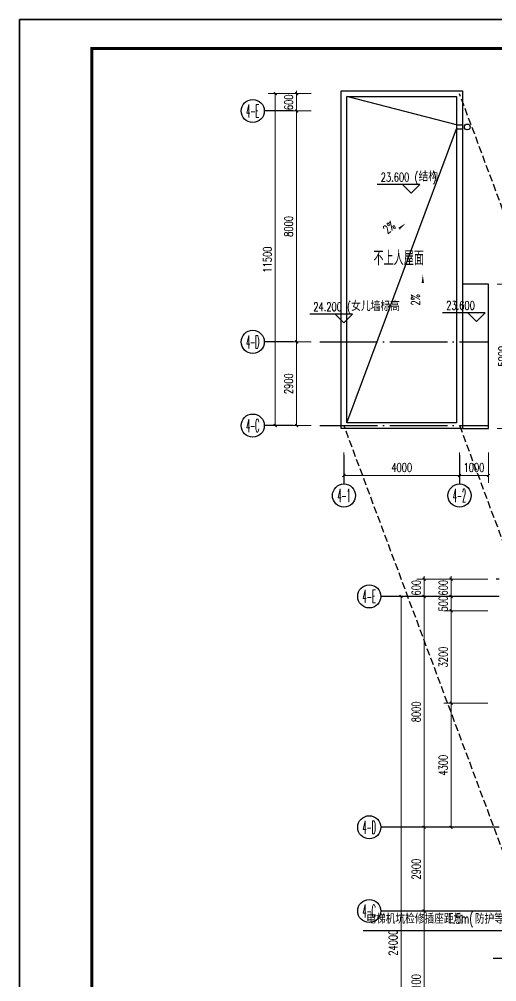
# Model space of a CAD drawing. Extents: x -124594 to 516503, y -3148 to 203159.
# Drawn here: x 339893 to 356425, y 102439 to 135789 of the extents above; entities that cross this region are included whole.
import ezdxf
from ezdxf.enums import TextEntityAlignment as Align

# ---------------------------------------------------------------- set-up
doc = ezdxf.new("R2010")
doc.units = 0
doc.header["$LTSCALE"] = 1000
doc.header["$MEASUREMENT"] = 0
doc.linetypes.add('DASH', pattern=[0.35, 0.25, -0.1])
doc.linetypes.add('DOTE', pattern=[2.42, 2, -0.2, 0.02, -0.2])
for name, color, linetype in [('AXIS', 3, 'Continuous'), ('AXIS_TEXT', 7, 'Continuous'), ('DIM-插座', 3, 'Continuous'), ('DIM_SYMB', 3, 'Continuous'), ('J-ANNO-标高标注', 144, 'Continuous'), ('J-AXIS-轴线', 1, 'DOTE'), ('J-FLOR-屋顶', 140, 'Continuous'), ('PUB_DIM', 3, 'Continuous'), ('PUB_TEXT', 7, 'Continuous'), ('PUB_TITLE', 4, 'Continuous'), ('VPIPE-雨水', 4, 'Continuous'), ('分水线', 4, 'Continuous'), ('打印框线', 7, 'Continuous'), ('标准打印框线2025-06-19-05-44', 7, 'Continuous')]:
    doc.layers.add(name, color=color, linetype=linetype)
doc.layers.add('建筑底图', color=8, linetype='Continuous', lineweight=5)
doc.styles.add('_TCH_AXIS', font='COMPLEX', dxfattribs={"bigfont": 'GBCBIG'})
doc.styles.add('_TCH_DIM', font='SIMPLEX', dxfattribs={"bigfont": 'GBCBIG'})
doc.styles.add('_TCH_DIM_T3', font='SIMPLEX', dxfattribs={"width": 0.705882, "bigfont": 'GBCBIG'})
doc.styles.add('_TEL_DIM', font='SIMPLEX', dxfattribs={"width": 0.8, "height": 3.5, "bigfont": 'HZTXT'})
doc.styles.add('COMPLEX', font='COMPLEX')
doc.styles.add('HZ', font='simplex.shx', dxfattribs={"width": 0.7, "bigfont": 'hztxt.shx'})
doc.dimstyles.new('_TCH_ARCH&&100', dxfattribs={"dimtxt": 297.5, "dimasz": 100, "dimexe": 250, "dimexo": 300, "dimgap": 126.25, "dimtad": 1, "dimdec": 0, "dimzin": 0, "dimdsep": 46, "dimtxsty": '_TCH_DIM_T3', "dimblk": 'ARCHTICK', "dimcen": 0.09, "dimclrt": 7, "dimazin": 2, "dimtfac": 1, "dimtdec": 0, "dimtix": 1, "dimtmove": 2, "dimatfit": 3, "dimfxl": 1, "dimtolj": 1, "dimtzin": 0, "dimarcsym": 0})

# ---------------------------------------------------------------- blocks, each defined once
blk = doc.blocks.new('_AXISO')
blk.add_circle((0, 0), 0.5)
at = {"layer": 'AXIS_TEXT', "style": 'COMPLEX', "width": 1.041667}
blk.add_attdef('A', text='', height=0.56, dxfattribs=at).set_placement((-0.25, -0.28), (0.25, -0.28), align=Align.FIT)
blk = doc.blocks.new('_ArchTick')
at = {"color": 0, "linetype": 'ByBlock', "const_width": 0.4}
blk.add_lwpolyline([(-0.5, -0.5), (0.5, 0.5)], dxfattribs=at)
blk = doc.blocks.new('*D274')
at = {"layer": 'AXIS', "color": 0, "lineweight": -2, "transparency": 16777216}
for p, q in [((356111, 115791), (352861, 115791)), ((353111, 91791), (353111, 115791)), ((356111, 91791), (352861, 91791))]:
    blk.add_line(p, q, dxfattribs=at)
at = {"layer": 'Defpoints', "color": 0, "transparency": 16777216}
for p in [(353111, 115791), (356411, 115791), (356411, 91791)]:
    blk.add_point(p, dxfattribs=at)
at = {"layer": 'AXIS', "color": 0, "lineweight": -2, "transparency": 16777216, "xscale": 100, "yscale": 100, "zscale": 100}
for p, rotation in [((353111, 115791), 90), ((353111, 91791), 270)]:
    blk.add_blockref('_ArchTick', p, dxfattribs=dict(at, rotation=rotation))
at = {"layer": 'AXIS', "color": 7, "transparency": 16777216, "insert": (352836, 103791), "char_height": 297.5, "attachment_point": 5, "rotation": 90, "style": '_TCH_DIM_T3'}
blk.add_mtext('\\A1;24000', dxfattribs=at)
blk = doc.blocks.new('*D277')
at = {"layer": 'AXIS', "color": 0, "lineweight": -2, "transparency": 16777216}
for p, q in [((356111, 104891), (353661, 104891)), ((353911, 99791), (353911, 104891)), ((356111, 99791), (353661, 99791))]:
    blk.add_line(p, q, dxfattribs=at)
at = {"layer": 'Defpoints', "color": 0, "transparency": 16777216}
for p in [(353911, 104891), (356411, 104891), (356411, 99791)]:
    blk.add_point(p, dxfattribs=at)
at = {"layer": 'AXIS', "color": 0, "lineweight": -2, "transparency": 16777216, "xscale": 100, "yscale": 100, "zscale": 100}
for p, rotation in [((353911, 104891), 90), ((353911, 99791), 270)]:
    blk.add_blockref('_ArchTick', p, dxfattribs=dict(at, rotation=rotation))
at = {"layer": 'AXIS', "color": 7, "transparency": 16777216, "insert": (353636, 102341), "char_height": 297.5, "attachment_point": 5, "rotation": 90, "style": '_TCH_DIM_T3'}
blk.add_mtext('\\A1;5100', dxfattribs=at)
blk = doc.blocks.new('*D278')
at = {"layer": 'AXIS', "color": 0, "lineweight": -2, "transparency": 16777216}
for p, q in [((356111, 107791), (353661, 107791)), ((353911, 104891), (353911, 107791)), ((356111, 104891), (353661, 104891))]:
    blk.add_line(p, q, dxfattribs=at)
at = {"layer": 'Defpoints', "color": 0, "transparency": 16777216}
for p in [(353911, 107791), (356411, 107791), (356411, 104891)]:
    blk.add_point(p, dxfattribs=at)
at = {"layer": 'AXIS', "color": 0, "lineweight": -2, "transparency": 16777216, "xscale": 100, "yscale": 100, "zscale": 100}
for p, rotation in [((353911, 107791), 90), ((353911, 104891), 270)]:
    blk.add_blockref('_ArchTick', p, dxfattribs=dict(at, rotation=rotation))
at = {"layer": 'AXIS', "color": 7, "transparency": 16777216, "insert": (353636, 106341), "char_height": 297.5, "attachment_point": 5, "rotation": 90, "style": '_TCH_DIM_T3'}
blk.add_mtext('\\A1;2900', dxfattribs=at)
blk = doc.blocks.new('*D279')
at = {"layer": 'AXIS', "color": 0, "lineweight": -2, "transparency": 16777216}
for p, q in [((356111, 115791), (353661, 115791)), ((353911, 107791), (353911, 115791)), ((356111, 107791), (353661, 107791))]:
    blk.add_line(p, q, dxfattribs=at)
at = {"layer": 'Defpoints', "color": 0, "transparency": 16777216}
for p in [(353911, 115791), (356411, 115791), (356411, 107791)]:
    blk.add_point(p, dxfattribs=at)
at = {"layer": 'AXIS', "color": 0, "lineweight": -2, "transparency": 16777216, "xscale": 100, "yscale": 100, "zscale": 100}
for p, rotation in [((353911, 115791), 90), ((353911, 107791), 270)]:
    blk.add_blockref('_ArchTick', p, dxfattribs=dict(at, rotation=rotation))
at = {"layer": 'AXIS', "color": 7, "transparency": 16777216, "insert": (353636, 111791), "char_height": 297.5, "attachment_point": 5, "rotation": 90, "style": '_TCH_DIM_T3'}
blk.add_mtext('\\A1;8000', dxfattribs=at)
blk = doc.blocks.new('*D280')
at = {"layer": 'AXIS', "color": 0, "lineweight": -2, "transparency": 16777216}
for p, q in [((356111, 116391), (353661, 116391)), ((353911, 116391), (353911, 116491)), ((353911, 115791), (353911, 116391)), ((356111, 115791), (353661, 115791)), ((353911, 115791), (353911, 115691))]:
    blk.add_line(p, q, dxfattribs=at)
at = {"layer": 'Defpoints', "color": 0, "transparency": 16777216}
for p in [(353911, 116391), (356411, 116391), (356411, 115791)]:
    blk.add_point(p, dxfattribs=at)
at = {"layer": 'AXIS', "color": 0, "lineweight": -2, "transparency": 16777216, "xscale": 100, "yscale": 100, "zscale": 100}
for p, rotation in [((353911, 116391), 270), ((353911, 115791), 90)]:
    blk.add_blockref('_ArchTick', p, dxfattribs=dict(at, rotation=rotation))
at = {"layer": 'AXIS', "color": 7, "transparency": 16777216, "insert": (353636, 116091), "char_height": 297.5, "attachment_point": 5, "rotation": 90, "style": '_TCH_DIM_T3'}
blk.add_mtext('\\A1;600', dxfattribs=at)
blk = doc.blocks.new('*D289')
at = {"layer": 'Defpoints', "color": 0, "transparency": 16777216}
for p in [(349497, 124611), (350299, 124611), (350299, 121711)]:
    blk.add_point(p, dxfattribs=at)
at = {"layer": 'PUB_DIM', "color": 0, "lineweight": -2, "transparency": 16777216}
for p, q in [((349999, 124611), (349247, 124611)), ((349497, 121711), (349497, 124611)), ((349999, 121711), (349247, 121711))]:
    blk.add_line(p, q, dxfattribs=at)
at = {"layer": 'PUB_DIM', "color": 0, "lineweight": -2, "transparency": 16777216, "xscale": 100, "yscale": 100, "zscale": 100}
for p, rotation in [((349497, 124611), 90), ((349497, 121711), 270)]:
    blk.add_blockref('_ArchTick', p, dxfattribs=dict(at, rotation=rotation))
at = {"layer": 'PUB_DIM', "color": 7, "transparency": 16777216, "insert": (349222, 123161), "char_height": 297.5, "attachment_point": 5, "rotation": 90, "style": '_TCH_DIM_T3'}
blk.add_mtext('\\A1;2900', dxfattribs=at)
blk = doc.blocks.new('*D290')
at = {"layer": 'Defpoints', "color": 0, "transparency": 16777216}
for p in [(349497, 132611), (350299, 132611), (350299, 124611)]:
    blk.add_point(p, dxfattribs=at)
at = {"layer": 'PUB_DIM', "color": 0, "lineweight": -2, "transparency": 16777216}
for p, q in [((349999, 132611), (349247, 132611)), ((349497, 124611), (349497, 132611)), ((349999, 124611), (349247, 124611))]:
    blk.add_line(p, q, dxfattribs=at)
at = {"layer": 'PUB_DIM', "color": 0, "lineweight": -2, "transparency": 16777216, "xscale": 100, "yscale": 100, "zscale": 100}
for p, rotation in [((349497, 132611), 90), ((349497, 124611), 270)]:
    blk.add_blockref('_ArchTick', p, dxfattribs=dict(at, rotation=rotation))
at = {"layer": 'PUB_DIM', "color": 7, "transparency": 16777216, "insert": (349222, 128611), "char_height": 297.5, "attachment_point": 5, "rotation": 90, "style": '_TCH_DIM_T3'}
blk.add_mtext('\\A1;8000', dxfattribs=at)
blk = doc.blocks.new('*D291')
at = {"layer": 'Defpoints', "color": 0, "transparency": 16777216}
for p in [(349497, 133211), (350299, 133211), (350299, 132611)]:
    blk.add_point(p, dxfattribs=at)
at = {"layer": 'PUB_DIM', "color": 0, "lineweight": -2, "transparency": 16777216}
for p, q in [((349999, 133211), (349247, 133211)), ((349497, 133211), (349497, 133311)), ((349497, 132611), (349497, 133211)), ((349999, 132611), (349247, 132611)), ((349497, 132611), (349497, 132511))]:
    blk.add_line(p, q, dxfattribs=at)
at = {"layer": 'PUB_DIM', "color": 0, "lineweight": -2, "transparency": 16777216, "xscale": 100, "yscale": 100, "zscale": 100}
for p, rotation in [((349497, 133211), 270), ((349497, 132611), 90)]:
    blk.add_blockref('_ArchTick', p, dxfattribs=dict(at, rotation=rotation))
at = {"layer": 'PUB_DIM', "color": 7, "transparency": 16777216, "insert": (349222, 132911), "char_height": 297.5, "attachment_point": 5, "rotation": 90, "style": '_TCH_DIM_T3'}
blk.add_mtext('\\A1;600', dxfattribs=at)
blk = doc.blocks.new('*D292')
at = {"layer": 'Defpoints', "color": 0, "transparency": 16777216}
for p in [(348758, 133211), (350299, 133211), (350299, 121711)]:
    blk.add_point(p, dxfattribs=at)
at = {"layer": 'PUB_DIM', "color": 0, "lineweight": -2, "transparency": 16777216}
for p, q in [((349999, 133211), (348508, 133211)), ((348758, 121711), (348758, 133211)), ((349999, 121711), (348508, 121711))]:
    blk.add_line(p, q, dxfattribs=at)
at = {"layer": 'PUB_DIM', "color": 0, "lineweight": -2, "transparency": 16777216, "xscale": 100, "yscale": 100, "zscale": 100}
for p, rotation in [((348758, 133211), 90), ((348758, 121711), 270)]:
    blk.add_blockref('_ArchTick', p, dxfattribs=dict(at, rotation=rotation))
at = {"layer": 'PUB_DIM', "color": 7, "transparency": 16777216, "insert": (348483, 127461), "char_height": 297.5, "attachment_point": 5, "rotation": 90, "style": '_TCH_DIM_T3'}
blk.add_mtext('\\A1;11500', dxfattribs=at)
blk = doc.blocks.new('*D293')
at = {"layer": 'Defpoints', "color": 0, "transparency": 16777216}
for p in [(351136, 121081), (355136, 121081), (355136, 119982)]:
    blk.add_point(p, dxfattribs=at)
at = {"layer": 'PUB_DIM', "color": 0, "lineweight": -2, "transparency": 16777216}
for p, q in [((351136, 120781), (351136, 119732)), ((355136, 120781), (355136, 119732)), ((351136, 119982), (355136, 119982))]:
    blk.add_line(p, q, dxfattribs=at)
at = {"layer": 'PUB_DIM', "color": 0, "lineweight": -2, "transparency": 16777216, "xscale": 100, "yscale": 100, "zscale": 100, "rotation": 180}
blk.add_blockref('_ArchTick', (351136, 119982), dxfattribs=at)
at = {"layer": 'PUB_DIM', "color": 0, "lineweight": -2, "transparency": 16777216, "xscale": 100, "yscale": 100, "zscale": 100}
blk.add_blockref('_ArchTick', (355136, 119982), dxfattribs=at)
at = {"layer": 'PUB_DIM', "color": 7, "transparency": 16777216, "insert": (353136, 120257), "char_height": 297.5, "attachment_point": 5, "style": '_TCH_DIM_T3'}
blk.add_mtext('\\A1;4000', dxfattribs=at)
blk = doc.blocks.new('*D294')
at = {"layer": 'Defpoints', "color": 0, "transparency": 16777216}
for p in [(355136, 121081), (356136, 121081), (356136, 119982)]:
    blk.add_point(p, dxfattribs=at)
at = {"layer": 'PUB_DIM', "color": 0, "lineweight": -2, "transparency": 16777216}
for p, q in [((355136, 120781), (355136, 119732)), ((356136, 120781), (356136, 119732)), ((355136, 119982), (356136, 119982))]:
    blk.add_line(p, q, dxfattribs=at)
at = {"layer": 'PUB_DIM', "color": 0, "lineweight": -2, "transparency": 16777216, "xscale": 100, "yscale": 100, "zscale": 100, "rotation": 180}
blk.add_blockref('_ArchTick', (355136, 119982), dxfattribs=at)
at = {"layer": 'PUB_DIM', "color": 0, "lineweight": -2, "transparency": 16777216, "xscale": 100, "yscale": 100, "zscale": 100}
blk.add_blockref('_ArchTick', (356136, 119982), dxfattribs=at)
at = {"layer": 'PUB_DIM', "color": 7, "transparency": 16777216, "insert": (355636, 120257), "char_height": 297.5, "attachment_point": 5, "style": '_TCH_DIM_T3'}
blk.add_mtext('\\A1;1000', dxfattribs=at)
blk = doc.blocks.new('*D295')
at = {"layer": 'Defpoints', "color": 0, "transparency": 16777216}
for p in [(356136, 126611), (356905, 126611), (356136, 121611)]:
    blk.add_point(p, dxfattribs=at)
at = {"layer": 'PUB_DIM', "color": 0, "lineweight": -2, "transparency": 16777216}
for p, q in [((356436, 126611), (357155, 126611)), ((356905, 121611), (356905, 126611)), ((356436, 121611), (357155, 121611))]:
    blk.add_line(p, q, dxfattribs=at)
at = {"layer": 'PUB_DIM', "color": 0, "lineweight": -2, "transparency": 16777216, "xscale": 100, "yscale": 100, "zscale": 100}
for p, rotation in [((356905, 126611), 90), ((356905, 121611), 270)]:
    blk.add_blockref('_ArchTick', p, dxfattribs=dict(at, rotation=rotation))
at = {"layer": 'PUB_DIM', "color": 7, "transparency": 16777216, "insert": (356630, 124111), "char_height": 297.5, "attachment_point": 5, "rotation": 90, "style": '_TCH_DIM_T3'}
blk.add_mtext('\\A1;5000', dxfattribs=at)
blk = doc.blocks.new('*D296')
at = {"layer": 'Defpoints', "color": 0, "transparency": 16777216}
for p in [(354844, 112091), (356411, 112091), (356411, 107791)]:
    blk.add_point(p, dxfattribs=at)
at = {"layer": 'PUB_DIM', "color": 0, "lineweight": -2, "transparency": 16777216}
for p, q in [((356111, 112091), (354594, 112091)), ((354844, 107791), (354844, 112091)), ((356111, 107791), (354594, 107791))]:
    blk.add_line(p, q, dxfattribs=at)
at = {"layer": 'PUB_DIM', "color": 0, "lineweight": -2, "transparency": 16777216, "xscale": 100, "yscale": 100, "zscale": 100}
for p, rotation in [((354844, 112091), 90), ((354844, 107791), 270)]:
    blk.add_blockref('_ArchTick', p, dxfattribs=dict(at, rotation=rotation))
at = {"layer": 'PUB_DIM', "color": 7, "transparency": 16777216, "insert": (354569, 109941), "char_height": 297.5, "attachment_point": 5, "rotation": 90, "style": '_TCH_DIM_T3'}
blk.add_mtext('\\A1;4300', dxfattribs=at)
blk = doc.blocks.new('*D297')
at = {"layer": 'Defpoints', "color": 0, "transparency": 16777216}
for p in [(354844, 115291), (356411, 115291), (356411, 112091)]:
    blk.add_point(p, dxfattribs=at)
at = {"layer": 'PUB_DIM', "color": 0, "lineweight": -2, "transparency": 16777216}
for p, q in [((356111, 115291), (354594, 115291)), ((354844, 112091), (354844, 115291)), ((356111, 112091), (354594, 112091))]:
    blk.add_line(p, q, dxfattribs=at)
at = {"layer": 'PUB_DIM', "color": 0, "lineweight": -2, "transparency": 16777216, "xscale": 100, "yscale": 100, "zscale": 100}
for p, rotation in [((354844, 115291), 90), ((354844, 112091), 270)]:
    blk.add_blockref('_ArchTick', p, dxfattribs=dict(at, rotation=rotation))
at = {"layer": 'PUB_DIM', "color": 7, "transparency": 16777216, "insert": (354569, 113691), "char_height": 297.5, "attachment_point": 5, "rotation": 90, "style": '_TCH_DIM_T3'}
blk.add_mtext('\\A1;3200', dxfattribs=at)
blk = doc.blocks.new('*D298')
at = {"layer": 'Defpoints', "color": 0, "transparency": 16777216}
for p in [(354844, 115791), (356411, 115791), (356411, 115291)]:
    blk.add_point(p, dxfattribs=at)
at = {"layer": 'PUB_DIM', "color": 0, "lineweight": -2, "transparency": 16777216}
for p, q in [((356111, 115791), (354594, 115791)), ((354844, 115791), (354844, 115891)), ((354844, 115291), (354844, 115791)), ((356111, 115291), (354594, 115291)), ((354844, 115291), (354844, 115191))]:
    blk.add_line(p, q, dxfattribs=at)
at = {"layer": 'PUB_DIM', "color": 0, "lineweight": -2, "transparency": 16777216, "xscale": 100, "yscale": 100, "zscale": 100}
for p, rotation in [((354844, 115791), 270), ((354844, 115291), 90)]:
    blk.add_blockref('_ArchTick', p, dxfattribs=dict(at, rotation=rotation))
at = {"layer": 'PUB_DIM', "color": 7, "transparency": 16777216, "insert": (354569, 115541), "char_height": 297.5, "attachment_point": 5, "rotation": 90, "style": '_TCH_DIM_T3'}
blk.add_mtext('\\A1;500', dxfattribs=at)
blk = doc.blocks.new('*D299')
at = {"layer": 'Defpoints', "color": 0, "transparency": 16777216}
for p in [(354844, 116391), (356411, 116391), (356411, 115791)]:
    blk.add_point(p, dxfattribs=at)
at = {"layer": 'PUB_DIM', "color": 0, "lineweight": -2, "transparency": 16777216}
for p, q in [((356111, 116391), (354594, 116391)), ((354844, 116391), (354844, 116491)), ((354844, 115791), (354844, 116391)), ((356111, 115791), (354594, 115791)), ((354844, 115791), (354844, 115691))]:
    blk.add_line(p, q, dxfattribs=at)
at = {"layer": 'PUB_DIM', "color": 0, "lineweight": -2, "transparency": 16777216, "xscale": 100, "yscale": 100, "zscale": 100}
for p, rotation in [((354844, 116391), 270), ((354844, 115791), 90)]:
    blk.add_blockref('_ArchTick', p, dxfattribs=dict(at, rotation=rotation))
at = {"layer": 'PUB_DIM', "color": 7, "transparency": 16777216, "insert": (354569, 116091), "char_height": 297.5, "attachment_point": 5, "rotation": 90, "style": '_TCH_DIM_T3'}
blk.add_mtext('\\A1;600', dxfattribs=at)
blk = doc.blocks.new('HERSFA')
at = {"layer": 'AXIS', "color": 8}
for p, q in [((349377.8, 132610.6), (348377.8, 132610.6)), ((349377.8, 124610.6), (348377.8, 124610.6)), ((349377.8, 121710.6), (348377.8, 121710.6)), ((351136, 120687.3), (351136, 119687.3)), ((355136, 120687.3), (355136, 119687.3)), ((356410.8, 115790.8), (352410.8, 115790.8)), ((356410.8, 107790.8), (352410.8, 107790.8)), ((356410.8, 104890.8), (352410.8, 104890.8))]:
    blk.add_line(p, q, dxfattribs=at)
at = {"layer": 'DIM_SYMB', "color": 8}
for points in [[(352439.2, 128030.1, 0, 0, 0), (353274, 128723.9, 0, 80, 0), (353043.3, 128532.2, 0, 0, 0)], [(353865.3, 125172.8, 0, 0, 0), (353865.3, 126945.9, 0, 80, 0), (353865.3, 126645.9, 0, 0, 0)]]:
    blk.add_lwpolyline(points, format="xyseb", dxfattribs=at)
at = {"layer": 'J-ANNO-标高标注', "color": 8}
for p, q in [((353760.7, 130063.8), (352282.7, 130063.8)), ((353460.7, 129763.8), (353160.7, 130063.8)), ((353460.7, 129763.8), (353760.7, 130063.8)), ((351427.6, 125574.6), (349949.6, 125574.6)), ((351127.6, 125274.6), (350827.6, 125574.6)), ((351127.6, 125274.6), (351427.6, 125574.6)), ((356028.5, 125619.2), (354550.5, 125619.2)), ((355728.5, 125319.2), (355428.5, 125619.2)), ((355728.5, 125319.2), (356028.5, 125619.2))]:
    blk.add_line(p, q, dxfattribs=at)
at = {"layer": 'J-AXIS-轴线', "color": 8}
for p, q in [((404910.8, 116390.8), (356410.8, 116390.8)), ((404910.8, 115790.8), (356410.8, 115790.8)), ((404910.8, 107790.8), (356410.8, 107790.8)), ((361410.8, 104890.8), (356410.8, 104890.8))]:
    blk.add_line(p, q, dxfattribs=at)
at = {"layer": 'J-AXIS-轴线', "color": 8, "linetype": 'DASH'}
for points in [[(361410.8, 116390.8), (355136, 133210.6)], [(357410.8, 104890.8), (351136, 121710.6)], [(355136, 121710.6), (361410.8, 104890.8)]]:
    blk.add_lwpolyline(points, dxfattribs=at)
at = {"layer": 'J-AXIS-轴线', "color": 8}
for points in [[(350299.4, 124610.6), (356156.1, 124610.6)], [(350299.4, 121710.6), (356156.1, 121710.6)]]:
    blk.add_lwpolyline(points, dxfattribs=at)
at = {"layer": 'J-FLOR-屋顶', "color": 8}
for points in [[(351036, 133310.6), (355236, 133310.6), (355236, 121610.6), (351036, 121610.6)], [(351236, 133110.6), (355036, 133110.6), (355036, 121810.6), (351236, 121810.6)]]:
    blk.add_lwpolyline(points, close=True, dxfattribs=at)
blk.add_lwpolyline([(355236, 121610.6), (356136, 121610.6), (356136, 124610.6), (356136, 126610.6), (355236, 126610.6)], dxfattribs=at)
at = {"layer": 'VPIPE-雨水', "color": 8, "linetype": 'DASH'}
for p, q in [((355036, 132126.6), (355236, 132126.6)), ((355036, 131986.6), (355236, 131986.6))]:
    blk.add_line(p, q, dxfattribs=at)
at = {"layer": 'VPIPE-雨水', "color": 8}
blk.add_circle((355406, 132056.6), 100, dxfattribs=at)
at = {"layer": '分水线', "color": 8}
for points in [[(355036, 132126.6), (351236, 133110.6)], [(351236, 121810.6), (355036, 131986.6)]]:
    blk.add_lwpolyline(points, dxfattribs=at)
at = {"layer": 'AXIS', "color": 8}
ref = blk.add_blockref('_AXISO', (347977.8, 132610.6), dxfattribs=dict(at, xscale=800, yscale=800, zscale=800))
ref.add_attrib('A', '4-E', dxfattribs={"layer": 'AXIS_TEXT', "color": 8, "height": 452.55, "style": '_TCH_AXIS', "width": 0.333333}).set_placement((347751.5, 132384.3), (348204.1, 132384.3), align=Align.FIT)
ref = blk.add_blockref('_AXISO', (347977.8, 124610.6), dxfattribs=dict(at, xscale=800, yscale=800, zscale=800))
ref.add_attrib('A', '4-D', dxfattribs={"layer": 'AXIS_TEXT', "color": 8, "height": 452.55, "style": '_TCH_AXIS', "width": 0.328125}).set_placement((347751.5, 124384.3), (348204.1, 124384.3), align=Align.FIT)
ref = blk.add_blockref('_AXISO', (347977.8, 121710.6), dxfattribs=dict(at, xscale=800, yscale=800, zscale=800))
ref.add_attrib('A', '4-C', dxfattribs={"layer": 'AXIS_TEXT', "color": 8, "height": 452.55, "style": '_TCH_AXIS', "width": 0.33871}).set_placement((347751.5, 121484.3), (348204.1, 121484.3), align=Align.FIT)
ref = blk.add_blockref('_AXISO', (351136, 119287.3), dxfattribs=dict(at, xscale=800, yscale=800, zscale=800))
ref.add_attrib('A', '4-1', dxfattribs={"layer": 'AXIS_TEXT', "color": 8, "height": 452.55, "style": '_TCH_AXIS', "width": 0.375}).set_placement((350909.7, 119061.1), (351362.3, 119061.1), align=Align.FIT)
ref = blk.add_blockref('_AXISO', (355136, 119287.3), dxfattribs=dict(at, xscale=800, yscale=800, zscale=800))
ref.add_attrib('A', '4-2', dxfattribs={"layer": 'AXIS_TEXT', "color": 8, "height": 452.55, "style": '_TCH_AXIS', "width": 0.344262}).set_placement((354909.7, 119061.1), (355362.3, 119061.1), align=Align.FIT)
ref = blk.add_blockref('_AXISO', (352010.8, 115790.8), dxfattribs=dict(at, xscale=800, yscale=800, zscale=800))
ref.add_attrib('A', '4-E', dxfattribs={"layer": 'AXIS_TEXT', "color": 8, "height": 452.55, "style": '_TCH_AXIS', "width": 0.333333}).set_placement((351784.6, 115564.5), (352237.1, 115564.5), align=Align.FIT)
ref = blk.add_blockref('_AXISO', (352010.8, 107790.8), dxfattribs=dict(at, xscale=800, yscale=800, zscale=800))
ref.add_attrib('A', '4-D', dxfattribs={"layer": 'AXIS_TEXT', "color": 8, "height": 452.55, "style": '_TCH_AXIS', "width": 0.328125}).set_placement((351784.6, 107564.5), (352237.1, 107564.5), align=Align.FIT)
ref = blk.add_blockref('_AXISO', (352010.8, 104890.8), dxfattribs=dict(at, xscale=800, yscale=800, zscale=800))
ref.add_attrib('A', '4-C', dxfattribs={"layer": 'AXIS_TEXT', "color": 8, "height": 452.55, "style": '_TCH_AXIS', "width": 0.33871}).set_placement((351784.6, 104664.5), (352237.1, 104664.5), align=Align.FIT)
at = {"layer": 'DIM_SYMB', "color": 7, "style": '_TCH_DIM', "width": 0.705882}
for rotation, p in [(39.73168, (352643.4, 128336.3)), (90, (353760.3, 125869.3))]:
    blk.add_text('2%%%', height=297.5, rotation=rotation, dxfattribs=at).set_placement(p)
at = {"layer": 'J-ANNO-标高标注', "color": 7, "style": '_TCH_DIM', "width": 0.705882}
for s, p in [('23.600', (352408.7, 130168.8)), ('24.200', (350075.6, 125679.6)), ('23.600', (354676.5, 125724.2))]:
    blk.add_text(s, height=297.5, dxfattribs=at).set_placement(p)
at = {"layer": 'PUB_TEXT', "color": 8}
for s, height, style, width, p in [('(', 297.5, '_TCH_DIM', 0.705882, (353578.7, 130168.8)), (')', 297.5, '_TCH_DIM', 0.705882, (354210.2, 130168.8)), ('不上人屋面', 500, 'HZ', 0.7, (352156.8, 127262)), ('(', 297.5, '_TCH_DIM', 0.705882, (351245.6, 125679.6)), (')', 297.5, '_TCH_DIM', 0.705882, (352614.3, 125679.6))]:
    blk.add_text(s, height=height, dxfattribs=dict(at, style=style, width=width)).set_placement(p)
at = {"layer": 'PUB_TEXT', "color": 8, "style": '_TCH_DIM'}
for s, p in [('结构', (353718.7, 130168.8)), ('女儿墙标高', (351385.6, 125679.6))]:
    blk.add_text(s, height=337.59, dxfattribs=at).set_placement(p)
at = {"layer": 'AXIS', "color": 8}
for p1, p2, distance, picture, middle in [((356410.8, 115790.8), (356410.8, 116390.8), 2500, '*D280', (353635.8, 116090.8)), ((356410.8, 91790.8), (356410.8, 115790.8), 3300, '*D274', (352835.8, 103790.8)), ((356410.8, 107790.8), (356410.8, 115790.8), 2500, '*D279', (353635.8, 111790.8)), ((356410.8, 104890.8), (356410.8, 107790.8), 2500, '*D278', (353635.8, 106340.8)), ((356410.8, 99790.8), (356410.8, 104890.8), 2500, '*D277', (353635.8, 102340.8))]:
    dim = blk.add_aligned_dim(p1=p1, p2=p2, distance=distance, dimstyle='_TCH_ARCH&&100', dxfattribs=at)
    dim.commit()
    dim.dimension.update_dxf_attribs({"geometry": picture, "text_midpoint": middle})
at = {"layer": 'PUB_DIM', "color": 8}
for p1, p2, distance, picture, middle in [((350299.4, 121710.6), (350299.4, 133210.6), 1541.2, '*D292', (348483.2, 127460.6)), ((350299.4, 132610.6), (350299.4, 133210.6), 802.2, '*D291', (349222.2, 132910.6)), ((350299.4, 124610.6), (350299.4, 132610.6), 802.2, '*D290', (349222.2, 128610.6)), ((356136, 121610.6), (356136, 126610.6), -769.2, '*D295', (356630.2, 124110.6)), ((350299.4, 121710.6), (350299.4, 124610.6), 802.2, '*D289', (349222.2, 123160.6)), ((351136, 121080.7), (355136, 121080.7), -1098.8, '*D293', (353136, 120256.8)), ((355136, 121080.7), (356136, 121080.7), -1098.8, '*D294', (355636, 120256.8)), ((356410.8, 115790.8), (356410.8, 116390.8), 1566.7, '*D299', (354569.2, 116090.8)), ((356410.8, 115290.8), (356410.8, 115790.8), 1566.7, '*D298', (354569.2, 115540.8)), ((356410.8, 112090.8), (356410.8, 115290.8), 1566.7, '*D297', (354569.2, 113690.8)), ((356410.8, 107790.8), (356410.8, 112090.8), 1566.7, '*D296', (354569.2, 109940.8))]:
    dim = blk.add_aligned_dim(p1=p1, p2=p2, distance=distance, dimstyle='_TCH_ARCH&&100', dxfattribs=at)
    dim.commit()
    dim.dimension.update_dxf_attribs({"geometry": picture, "text_midpoint": middle})

msp = doc.modelspace()

# ---------------------------------------------------------------- linework, layer by layer
at = {"layer": 'DIM-插座', "linetype": 'ByBlock'}
for p, q in [((357486, 104199), (351804, 104199)), ((357916, 103250), (356299, 103250))]:
    msp.add_line(p, q, dxfattribs=at)
at = {"layer": 'PUB_TITLE'}
msp.add_lwpolyline([(339903, 76379), (424003, 76379), (424003, 135779), (339903, 135779)], close=True, dxfattribs=at)
at = {"layer": 'PUB_TITLE', "const_width": 100}
msp.add_lwpolyline([(342403, 77379), (423003, 77379), (423003, 134779), (342403, 134779)], close=True, dxfattribs=at)
at = {"layer": '打印框线'}
msp.add_lwpolyline([(339903, 76379), (339903, 135779), (424003, 135779), (424003, 76379)], close=True, dxfattribs=at)
at = {"layer": '标准打印框线2025-06-19-05-44', "const_width": 20}
msp.add_lwpolyline([(339903, 76379), (424003, 76379), (424003, 135779), (339903, 135779)], close=True, dxfattribs=at)

# ---------------------------------------------------------------- block references
at = {"layer": '建筑底图'}
msp.add_blockref('HERSFA', (0, 0), dxfattribs=at)

# ---------------------------------------------------------------- texts
at = {"layer": 'DIM-插座', "color": 7, "linetype": 'ByBlock', "style": '_TEL_DIM'}
for s, width, p in [('电梯机坑检修插座距地', 0.8, (351908, 104452)), ('1.5m(', 0.64, (354708, 104452)), ('防护等级为', 0.8, (355668, 104452))]:
    msp.add_text(s, height=350, dxfattribs=dict(at, width=width)).set_placement(p)

doc.saveas('drawing.dxf')
